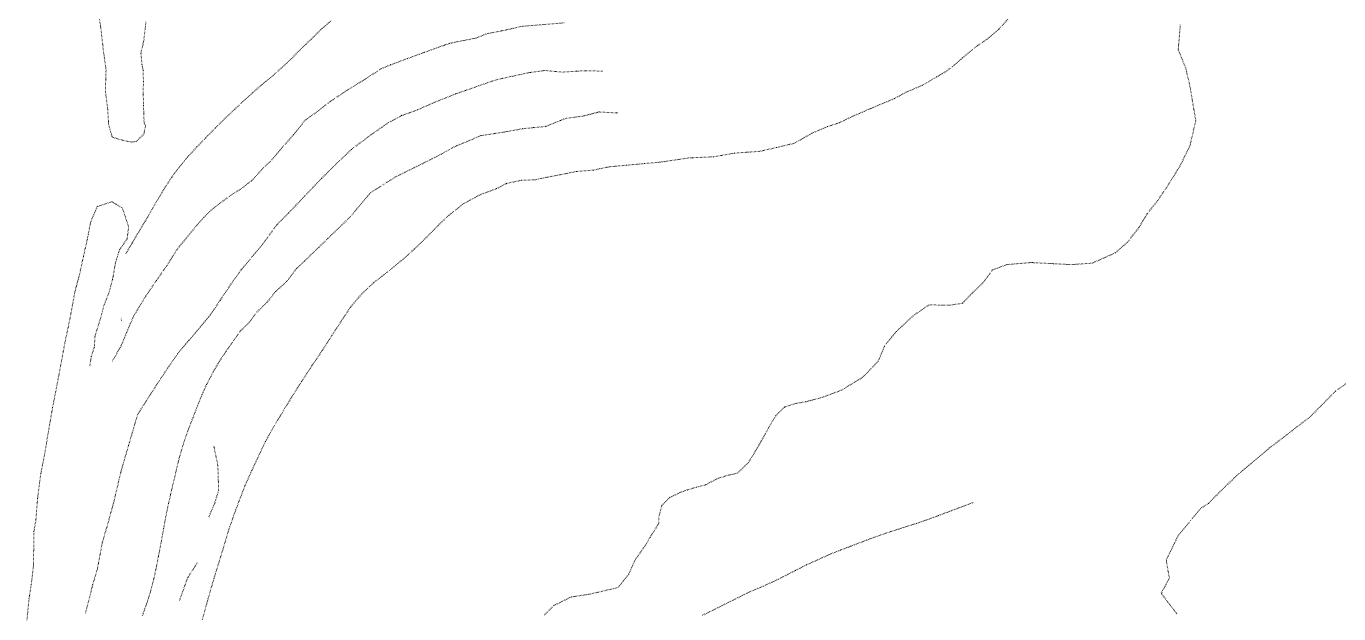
# Model space of a CAD drawing. Extents: x 682410 to 689460, y 7661803 to 7669124.
# Drawn here: x 686857.7 to 687207.8, y 7666113.7 to 7666270.4 of the extents above; entities that cross this region are included whole.
import ezdxf

# ---------------------------------------------------------------- set-up
doc = ezdxf.new("R2010")
doc.units = 0
doc.header["$MEASUREMENT"] = 0
doc.linetypes.add('DOT', pattern=[0.25, 0, -0.25])
doc.layers.add('02 TOE_Line', color=1, linetype='DOT', lineweight=20)

msp = doc.modelspace()

# ---------------------------------------------------------------- linework, layer by layer
at = {"layer": '02 TOE_Line'}
for points in [[(686877.06, 7666273.59, 4091.25), (686877.7, 7666269.06, 4091.31), (686878.29, 7666263.87, 4091.08), (686878.99, 7666258.7, 4091.12), (686878.8, 7666253.11, 4091.16), (686879.44, 7666248.18, 4091.38), (686879.69, 7666244.08, 4091.62), (686880.65, 7666240.8, 4091.78), (686883.33, 7666240.01, 4091.58), (686885.66, 7666239.49, 4091.3), (686887.02, 7666239.67, 4091.12), (686889.05, 7666241.58, 4090.67), (686889.53, 7666243.83, 4090.92), (686889.14, 7666244.63, 4090.6), (686888.98, 7666249.35, 4090.96), (686888.91, 7666252.4, 4090.91), (686888.95, 7666255.67, 4090.91), (686888.9, 7666258.65, 4090.83), (686888.56, 7666260.23, 4091), (686888.3, 7666263.26, 4091.1), (686889.07, 7666266.63, 4090.75), (686889.65, 7666271.83, 4090.8)], [(686904.67, 7666112.13, 4129.8), (686906.46, 7666118.53, 4130.09), (686907.76, 7666123.06, 4130.12), (686909.15, 7666127.55, 4130.09), (686910.19, 7666130.95, 4130.21), (686911.72, 7666136.06, 4130.3), (686913.08, 7666139.95, 4130.38), (686914.54, 7666143.91, 4130.38), (686916.1, 7666147.95, 4130.4), (686917.86, 7666151.86, 4130.44), (686919.66, 7666155.72, 4130.43), (686921.49, 7666159.58, 4130.45), (686923.54, 7666163.3, 4130.46), (686925.66, 7666166.8, 4130.55), (686928.39, 7666171.27, 4130.55), (686931.13, 7666175.61, 4130.5), (686933.88, 7666179.77, 4130.52), (686936.66, 7666183.89, 4130.48), (686939.25, 7666187.93, 4130.49), (686941.76, 7666191.79, 4130.38), (686944.19, 7666195.46, 4130.45), (686947.18, 7666198.98, 4130.46), (686950.44, 7666202.05, 4130.51), (686954.02, 7666204.82, 4130.57), (686957.72, 7666207.83, 4130.62), (686961.3, 7666211.01, 4130.65), (686964.55, 7666214.16, 4130.66), (686967.54, 7666217.25, 4130.74), (686970.52, 7666220.04, 4130.7), (686974.39, 7666223.09, 4130.8), (686978.81, 7666225.48, 4130.83), (686983.17, 7666227.08, 4130.84), (686985.83, 7666228.49, 4131.04), (686989.82, 7666229.3, 4130.82), (686993.44, 7666229.45, 4130.83), (686995.75, 7666229.95, 4130.83), (687000.14, 7666230.8, 4130.98), (687004.43, 7666231.65, 4130.86), (687009.02, 7666232.03, 4130.91), (687013.18, 7666232.9, 4130.83), (687017.92, 7666233.34, 4130.71), (687022.65, 7666233.77, 4130.59), (687027.39, 7666234.21, 4130.46), (687030.86, 7666234.74, 4130.37), (687034.32, 7666235.26, 4130.29), (687041.04, 7666235.58, 4130.28), (687046.64, 7666236.55, 4130.28), (687053.29, 7666237.03, 4130.27), (687057.93, 7666238.07, 4130.27), (687062.58, 7666239.19, 4130.27), (687067.38, 7666241.91, 4130.36), (687071.45, 7666243.65, 4130.49), (687074.63, 7666244.66, 4130.49), (687078.31, 7666246.48, 4130.49), (687083.08, 7666248.49, 4130.7), (687085.66, 7666249.6, 4130.67), (687089.3, 7666251.11, 4130.76), (687092.39, 7666252.8, 4130.89), (687096.77, 7666254.65, 4130.92), (687100.61, 7666256.93, 4131.05), (687103, 7666258.3, 4131), (687105.51, 7666260.26, 4130.91), (687107.51, 7666262.04, 4130.97), (687109.25, 7666263.46, 4131.04), (687111.51, 7666265.29, 4131.16), (687114.04, 7666266.98, 4131), (687117.12, 7666269.6, 4131.02), (687120.46, 7666273.33, 4130.96)], [(686880.7, 7666181.08, 4103.57), (686882.98, 7666185.1, 4103.17), (686885.46, 7666191.03, 4102.51), (686886.38, 7666193.18, 4102.18), (686889.64, 7666198.45, 4101.55), (686892.41, 7666202.55, 4101.29), (686895.26, 7666206.61, 4101), (686897.95, 7666210.89, 4100.64), (686902.87, 7666216.91, 4100.22), (686905.1, 7666219.39, 4100.22), (686906.76, 7666221.14, 4100.21), (686909.28, 7666223.11, 4100.21), (686912.09, 7666225.21, 4100.21), (686914.79, 7666226.87, 4100.21), (686917.91, 7666229.24, 4100.2), (686920.71, 7666232.39, 4100.2), (686923.23, 7666234.77, 4100.2), (686926.1, 7666238.2, 4100.19), (686929.04, 7666241.49, 4100.19), (686932.1, 7666245.34, 4100.3), (686935.08, 7666247.44, 4100.27), (686938.79, 7666250.32, 4100.25), (686943.1, 7666253.2, 4100.35), (686947.81, 7666256.1, 4100.33), (686952.47, 7666259.13, 4100.31), (686954.94, 7666260.13, 4100.34), (686959.44, 7666261.8, 4100.44), (686963.95, 7666263.46, 4100.54), (686970.69, 7666265.86, 4100.43), (686977.72, 7666267.26, 4100.58), (686980.64, 7666268.43, 4100.56), (686985.76, 7666269.41, 4100.5), (686989.61, 7666270.35, 4100.4), (687001.24, 7666271.32, 4100.42)], [(686939.08, 7666271.97, 4090.8), (686936.55, 7666269.74, 4090.75), (686933.69, 7666266.94, 4090.64), (686931.14, 7666264.52, 4090.61), (686928.69, 7666262.02, 4090.6), (686925.98, 7666259.44, 4090.65), (686923.15, 7666256.94, 4090.66), (686920.32, 7666254.65, 4090.65), (686918.02, 7666252.6, 4090.65), (686915.74, 7666250.53, 4090.68), (686913.34, 7666248.27, 4090.74), (686910.76, 7666245.86, 4090.76), (686908.11, 7666243.23, 4090.68), (686905.51, 7666240.55, 4090.64), (686903.22, 7666238.19, 4090.63), (686900.68, 7666235.44, 4090.65), (686898.27, 7666232.5, 4090.73), (686896.48, 7666230.08, 4090.8), (686894.75, 7666227.44, 4090.98), (686893, 7666224.57, 4091.22), (686891.23, 7666221.5, 4091.5), (686889.43, 7666218.37, 4091.82), (686887.64, 7666215.42, 4092.1), (686885.93, 7666212.55, 4092.37), (686884.31, 7666209.73, 4092.69)], [(687165.55, 7666270.81, 4131.07), (687164.99, 7666264.13, 4131.07), (687166.99, 7666259.23, 4131.07), (687168.11, 7666254.45, 4131.07), (687169.67, 7666245.21, 4131.08), (687168.11, 7666238.53, 4131.08), (687165.44, 7666233.08, 4131.08), (687162.32, 7666228.07, 4131.08), (687159.47, 7666223.86, 4131.08), (687156.71, 7666220.37, 4131.09), (687154.48, 7666216.66, 4131.09), (687151.44, 7666212.8, 4131.16), (687148.16, 7666209.92, 4130.75), (687142, 7666207.19, 4130.61), (687136.46, 7666206.81, 4130.59), (687131.76, 7666207.05, 4130.72), (687125.72, 7666207.36, 4130.6), (687119.28, 7666206.82, 4130.8), (687115.45, 7666205.4, 4130.34), (687112.84, 7666201.89, 4130.37), (687110.02, 7666199.21, 4130.37), (687107.43, 7666196.49, 4130.33), (687103.82, 7666195.95, 4130.43), (687098.56, 7666196.08, 4130.33), (687094.51, 7666193.35, 4130.01), (687089.79, 7666188.99, 4130.17), (687086.6, 7666185.03, 4130.01), (687084.98, 7666181.09, 4130.2), (687081.79, 7666177.7, 4130.21), (687080.41, 7666176.49, 4130.21), (687077.74, 7666174.88, 4130.2), (687075.07, 7666173.27, 4130.2), (687072.54, 7666172.33, 4130.2), (687070.02, 7666171.38, 4130.2), (687067.79, 7666170.8, 4130.2), (687065.57, 7666170.21, 4130.19), (687063.03, 7666169.78, 4130.19), (687059.95, 7666168.8, 4130.19), (687057.59, 7666166.44, 4130.19), (687055.96, 7666163.68, 4130.19), (687053.35, 7666159.02, 4130.18), (687051.88, 7666156.54, 4130.18), (687050.42, 7666154.07, 4130.18), (687048.88, 7666152.6, 4130.18), (687047.35, 7666151.13, 4130.17), (687045.01, 7666150.64, 4130.17), (687042.26, 7666149.8, 4130.17), (687038.94, 7666148.08, 4130.17), (687036.48, 7666147.45, 4130.17), (687034.01, 7666146.68, 4130.17), (687032.02, 7666145.98, 4130.17), (687029.27, 7666144.63, 4130.17), (687027.28, 7666142.58, 4130.16), (687026.47, 7666139.51, 4130.23), (687026.44, 7666137.77, 4130.33), (687024.05, 7666134, 4130.13), (687022.85, 7666131.89, 4131.09), (687020.22, 7666128.22, 4130.81), (687018.41, 7666124.24, 4130.61), (687015.59, 7666120.66, 4130.93), (687008.06, 7666118.9, 4131.05), (687003.06, 7666118.13, 4130.19), (686998.46, 7666115.87, 4130.28), (686995.76, 7666113.21, 4130.13)], [(687011.48, 7666258.42, 4110.38), (687006.63, 7666258.55, 4110.38), (687000.67, 7666258.17, 4110.38), (686996.07, 7666258.6, 4110.38), (686991.74, 7666258.01, 4110.39), (686986.58, 7666256.9, 4110.39), (686982.85, 7666256.06, 4110.39), (686972.19, 7666252.33, 4110.39), (686966.36, 7666250, 4110.37), (686961.96, 7666248.05, 4110.31), (686957.84, 7666246.58, 4110.35), (686954.15, 7666244.58, 4110.12), (686949.59, 7666241.4, 4110.29), (686944.35, 7666237.47, 4110.34), (686939.88, 7666233.19, 4110.43), (686936.44, 7666229.76, 4110.35), (686931.89, 7666225.02, 4110.36), (686927.76, 7666220.65, 4110.51), (686924.63, 7666217.54, 4110.43), (686920.76, 7666212.27, 4110.86), (686917.88, 7666208.83, 4110.88), (686914.99, 7666205.4, 4110.9), (686911.81, 7666200.87, 4110.92), (686909.39, 7666197.24, 4110.93), (686906.96, 7666193.61, 4110.95), (686904.08, 7666190.13, 4110.97), (686901.05, 7666186.55, 4110.98), (686898.02, 7666182.96, 4111), (686895.75, 7666179.63, 4111.01), (686893.47, 7666176.29, 4111.03), (686890.44, 7666171.55, 4111.05), (686887.4, 7666166.8, 4111.07), (686885.2, 7666159.27, 4111.1), (686883, 7666151.74, 4111.13), (686881.12, 7666143.77, 4111.16), (686879.78, 7666138.74, 4111.3), (686877.99, 7666132.62, 4111.48), (686876.67, 7666125.59, 4111.72), (686875.44, 7666121.39, 4111.84), (686873.44, 7666113.68, 4112.08)], [(687015.55, 7666247.27, 4120.61), (687010.47, 7666247.53, 4120.63), (687006.43, 7666246.47, 4120.64), (687001.56, 7666245.81, 4120.66), (686996.19, 7666243.67, 4120.67), (686990.08, 7666243.06, 4120.69), (686985.08, 7666242.16, 4120.71), (686978.97, 7666241.22, 4120.72), (686971.83, 7666238.22, 4120.75), (686968.35, 7666236.26, 4120.76), (686963.59, 7666233.85, 4120.77), (686956.15, 7666230.17, 4120.8), (686949.59, 7666226.03, 4120.82), (686944.26, 7666219.68, 4120.85), (686938.15, 7666213.77, 4120.87), (686931.93, 7666207.74, 4120.9), (686929.73, 7666205.67, 4120.15), (686927.16, 7666202.28, 4120.07), (686924.23, 7666199.61, 4119.97), (686921.83, 7666196.66, 4119.87), (686918.98, 7666193.9, 4119.78), (686917.3, 7666191.49, 4119.77), (686914.85, 7666189.13, 4119.72), (686912.92, 7666186.43, 4119.72), (686911.04, 7666183.71, 4119.74), (686909.25, 7666181.01, 4119.71), (686907.64, 7666178.32, 4119.69), (686905.8, 7666174.81, 4119.69), (686904.56, 7666172.04, 4119.66), (686903.37, 7666169.09, 4119.64), (686902.19, 7666166.03, 4119.56), (686900.99, 7666162.92, 4119.56), (686899.93, 7666159.95, 4119.65), (686899.01, 7666157.01, 4119.61), (686898.23, 7666154.06, 4119.61), (686897.32, 7666150.23, 4119.65), (686896.45, 7666146.55, 4119.68), (686895.66, 7666143.06, 4119.74), (686894.95, 7666139.71, 4119.79), (686894.35, 7666136.41, 4119.8), (686893.74, 7666133.06, 4119.85), (686893.11, 7666129.67, 4119.89), (686892.42, 7666126.2, 4119.87), (686891.68, 7666122.71, 4119.84), (686890.81, 7666119.4, 4119.93), (686889.79, 7666116.26, 4120.02), (686888.71, 7666113.23, 4120.07)], [(686874.66, 7666179.81, 4099.03), (686875.05, 7666182.3, 4098.13), (686875.86, 7666184.79, 4097.17), (686876.05, 7666187.77, 4097.24), (686877.38, 7666192.06, 4096.05), (686878.4, 7666195.84, 4095.78), (686879.93, 7666199.74, 4095.11), (686880.74, 7666202.9, 4094.47), (686881.51, 7666207.29, 4094.13), (686882.58, 7666210.74, 4094.2), (686884.62, 7666213.75, 4093.7), (686885.01, 7666216.86, 4093.58), (686883.38, 7666221.84, 4092.9), (686880.54, 7666223.6, 4093), (686876.66, 7666222.3, 4093.27), (686874.87, 7666218.16, 4093.59), (686873.99, 7666213.55, 4093.95), (686872.96, 7666208.98, 4094.48), (686871.89, 7666204.06, 4094.9), (686870.63, 7666199.33, 4095.39), (686869.39, 7666192.48, 4095.85), (686868.04, 7666186.09, 4096.5), (686866.9, 7666179.94, 4097.15), (686865.57, 7666172.92, 4097.74), (686864.73, 7666168.71, 4098.27), (686863.66, 7666162.5, 4099.04), (686862.56, 7666155.95, 4099.64), (686861.58, 7666151.07, 4100.19), (686860.73, 7666144.44, 4100.75), (686860.25, 7666138.42, 4101.21), (686859.7, 7666135.49, 4101.92), (686859.67, 7666126.76, 4102.43), (686859.02, 7666121.35, 4103.07), (686858.44, 7666117.62, 4103.58), (686857.7, 7666110.09, 4104.28)], [(686883.14, 7666191.92, 4102.36), (686882.98, 7666192.62, 4102.07)], [(687164.63, 7666113.62, 4140.82), (687160.45, 7666119.12, 4141.22), (687162.62, 7666123.16, 4140.34), (687161.78, 7666127.96, 4140.17), (687164.94, 7666134.45, 4140.16), (687170.93, 7666141.73, 4140.3), (687173.04, 7666143.12, 4140.31), (687177.24, 7666147.31, 4140.86), (687181.21, 7666151.1, 4140.26), (687189.35, 7666157.9, 4140.9), (687200.21, 7666166.23, 4140.3), (687206.97, 7666173.08, 4140.77), (687215.54, 7666179.22, 4140.67)], [(686907.75, 7666158.41, 4130.63), (686908.82, 7666153.2, 4130.44), (686909.02, 7666146.56, 4129.99), (686907.97, 7666143.2, 4129.89), (686906.44, 7666139.55, 4129.39)], [(687038.11, 7666113.26, 4135.66), (687041.26, 7666114.8, 4135.88), (687044.4, 7666116.39, 4136.04), (687047.54, 7666117.94, 4136.23), (687050.61, 7666119.47, 4136.47), (687053.84, 7666120.82, 4136.72), (687057.22, 7666122.35, 4136.97), (687060.03, 7666123.74, 4137.14), (687062.92, 7666125.24, 4137.33), (687065.87, 7666126.72, 4137.51), (687068.86, 7666128.08, 4137.72), (687071.88, 7666129.44, 4137.92), (687074.87, 7666130.65, 4138.15), (687077.77, 7666131.73, 4138.37), (687080.65, 7666132.85, 4138.58), (687083.6, 7666133.95, 4138.77), (687086.53, 7666134.99, 4138.93), (687089.5, 7666135.97, 4139.1), (687092.41, 7666136.9, 4139.23), (687095.3, 7666137.81, 4139.34), (687098.19, 7666138.8, 4139.45), (687101.03, 7666139.85, 4139.58), (687104.45, 7666141.15, 4139.71), (687107.61, 7666142.33, 4139.82), (687110.43, 7666143.39, 4139.86)], [(686903.33, 7666127.24, 4129.4), (686900.73, 7666123.23, 4128.94), (686898.62, 7666117.26, 4128.34)]]:
    msp.add_polyline3d(points, dxfattribs=at)

doc.saveas('drawing.dxf')
